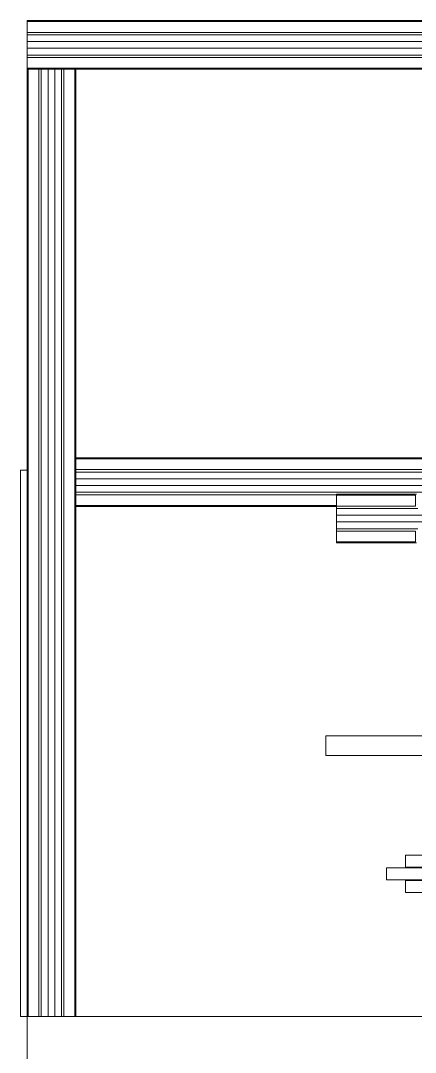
# Model space of a CAD drawing. Header units: millimetres. Extents: x -489 to 1607, y 116 to 1738.
# Drawn here: x -488.6 to -325.9, y 1299.9 to 1724.6 of the extents above; entities that cross this region are included whole.
import ezdxf

# ---------------------------------------------------------------- set-up
doc = ezdxf.new("R2010")
doc.units = ezdxf.units.MM

msp = doc.modelspace()

# ---------------------------------------------------------------- linework, layer by layer
at = {"color": 7, "linetype": 'Continuous', "lineweight": 15}
for p, q in [((-485.88, 1724.62), (-270.88, 1724.62)), ((-485.88, 1724.62), (-485.88, 1724.22)), ((-485.88, 1724.22), (-485.88, 1719.77)), ((-485.88, 1719.77), (-485.88, 1718.77)), ((-485.88, 1718.82), (-485.88, 1715.99)), ((-270.88, 1718.77), (-485.88, 1718.77)), ((-485.88, 1717.12), (-485.88, 1712.12)), ((-485.88, 1717.12), (-485.88, 1717.12)), ((-270.88, 1715.99), (-485.88, 1715.99)), ((-485.88, 1715.99), (-485.88, 1713.25)), ((-485.88, 1713.25), (-270.88, 1713.25)), ((-485.88, 1713.25), (-485.88, 1710.43)), ((-485.88, 1712.12), (-485.88, 1712.12)), ((-485.88, 1710.47), (-485.88, 1709.47)), ((-270.88, 1710.47), (-485.88, 1710.47)), ((-485.88, 1709.47), (-485.88, 1705.02)), ((-485.88, 1705.02), (-485.88, 1704.62)), ((-485.88, 1314.62), (-485.88, 1704.62)), ((-485.48, 1704.62), (-485.88, 1704.62)), ((-481.03, 1704.62), (-485.48, 1704.62)), ((-480.23, 1704.62), (-481.03, 1704.62)), ((-471.53, 1704.62), (-480.23, 1704.62)), ((-480.03, 1314.62), (-480.03, 1704.62)), ((-471.73, 1314.62), (-471.73, 1704.62)), ((-470.73, 1704.62), (-471.53, 1704.62)), ((-466.28, 1704.62), (-470.73, 1704.62)), ((-465.88, 1704.62), (-466.28, 1704.62)), ((-270.88, 1704.62), (-465.88, 1704.62)), ((-465.88, 1704.62), (-465.88, 1544.62)), ((-465.88, 1544.62), (-270.88, 1544.62)), ((-465.88, 1544.62), (-465.88, 1544.22)), ((-465.88, 1544.22), (-465.88, 1539.77)), ((-488.57, 1314.62), (-488.57, 1539.62)), ((-488.57, 1539.62), (-485.88, 1539.62)), ((-465.88, 1539.77), (-465.88, 1538.97)), ((-465.88, 1538.97), (-465.88, 1530.27)), ((-270.88, 1538.77), (-465.88, 1538.77)), ((-485.88, 1537.12), (-485.88, 1532.12)), ((-485.88, 1537.12), (-485.88, 1537.12)), ((-485.88, 1532.12), (-485.88, 1532.12)), ((-270.88, 1530.47), (-465.88, 1530.47)), ((-465.88, 1530.27), (-465.88, 1529.47)), ((-465.88, 1529.47), (-465.88, 1525.02)), ((-358.38, 1529.62), (-325.48, 1529.62)), ((-358.38, 1529.62), (-358.38, 1529.22)), ((-358.38, 1529.22), (-358.38, 1524.77)), ((-325.88, 1529.22), (-325.88, 1524.77)), ((-465.88, 1525.02), (-465.88, 1524.62)), ((-465.88, 1524.62), (-465.88, 1314.62)), ((-358.38, 1524.62), (-465.88, 1524.62)), ((-358.38, 1524.77), (-358.38, 1523.77)), ((-358.38, 1523.82), (-358.38, 1520.99)), ((-324.88, 1523.77), (-358.38, 1523.77)), ((-358.38, 1520.99), (-358.38, 1518.25)), ((-358.38, 1518.25), (-358.38, 1515.43)), ((-324.88, 1515.47), (-358.38, 1515.47)), ((-358.38, 1515.47), (-358.38, 1514.47)), ((-358.38, 1514.47), (-358.38, 1510.02)), ((-325.88, 1514.47), (-325.88, 1510.02)), ((-358.38, 1510.02), (-358.38, 1509.62)), ((-325.48, 1509.62), (-358.38, 1509.62)), ((-362.77, 1430.12), (-362.77, 1422.12)), ((-362.77, 1430.12), (-262.77, 1430.12)), ((-362.77, 1422.12), (-262.77, 1422.12)), ((-329.99, 1381.12), (-329.99, 1376.12)), ((-195.56, 1381.12), (-329.99, 1381.12)), ((-337.77, 1375.87), (-337.77, 1370.87)), ((-337.77, 1375.87), (-336.57, 1375.87)), ((-336.57, 1375.87), (-187.77, 1375.87)), ((-195.56, 1376.12), (-329.99, 1376.12)), ((-337.77, 1370.87), (-336.57, 1370.87)), ((-336.57, 1370.87), (-187.77, 1370.87)), ((-329.99, 1370.62), (-329.99, 1365.62)), ((-195.56, 1370.62), (-329.99, 1370.62)), ((-195.56, 1365.62), (-329.99, 1365.62)), ((-488.57, 1314.62), (-485.88, 1314.62)), ((-270.88, 1314.62), (-485.88, 1314.62)), ((-485.88, 1314.62), (-485.88, 894.62))]:
    msp.add_line(p, q, dxfattribs=at)
at = {"color": 8, "linetype": 'Continuous', "lineweight": 15}
for p, q in [((-270.88, 1724.22), (-485.88, 1724.22)), ((-485.88, 1719.77), (-270.88, 1719.77)), ((-270.88, 1709.47), (-485.88, 1709.47)), ((-485.88, 1705.02), (-270.88, 1705.02)), ((-485.48, 1704.62), (-485.48, 1314.62)), ((-481.03, 1314.62), (-481.03, 1704.62)), ((-477.25, 1704.62), (-477.25, 1314.62)), ((-474.51, 1314.62), (-474.51, 1704.62)), ((-470.73, 1704.62), (-470.73, 1314.62)), ((-466.28, 1314.62), (-466.28, 1704.62)), ((-270.88, 1544.22), (-465.88, 1544.22)), ((-465.88, 1539.77), (-270.88, 1539.77)), ((-270.88, 1535.99), (-465.88, 1535.99)), ((-465.88, 1533.25), (-270.88, 1533.25)), ((-358.38, 1529.47), (-465.88, 1529.47)), ((-325.88, 1529.22), (-358.38, 1529.22)), ((-465.88, 1525.02), (-358.38, 1525.02)), ((-358.38, 1524.77), (-325.88, 1524.77)), ((-319.88, 1520.99), (-358.38, 1520.99)), ((-358.38, 1518.25), (-319.88, 1518.25)), ((-325.88, 1514.47), (-358.38, 1514.47)), ((-358.38, 1510.02), (-325.88, 1510.02))]:
    msp.add_line(p, q, dxfattribs=at)

doc.saveas('drawing.dxf')
